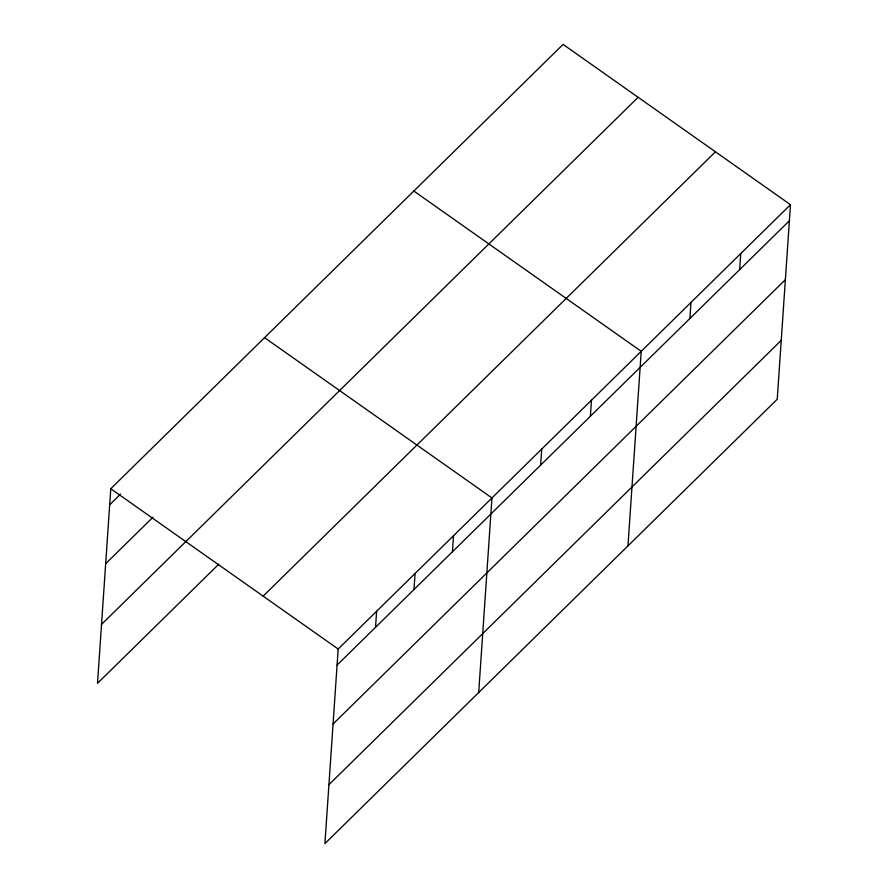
<?xml version="1.0" encoding="UTF-8"?>
<svg xmlns="http://www.w3.org/2000/svg" width="888" height="888" viewBox="0 0 888 888"><rect width="100%" height="100%" fill="white"/><g stroke="black" fill="none" stroke-linecap="round" stroke-linejoin="round"><path stroke-width="1.33" d="M790.487 204.695L338.173 649.028L324.908 843.6L777.222 399.267L790.487 204.695L563.092 44.4L110.778 488.733L97.514 683.305L218.77 564.191M375.524 627.328L376.623 611.266M413.975 589.554L415.062 573.493M452.414 551.792L453.513 535.73M478.699 692.529L491.963 497.957L264.569 337.662M540.626 465.146L541.713 449.084M590.376 416.261L591.475 400.199M627.96 545.898L641.225 351.326L413.83 191.031M689.887 318.514L690.975 302.453M739.637 269.63L740.736 253.579M109.679 504.795L120.524 494.139M105.661 563.702L152.98 517.216M101.532 624.397L186.302 541.114M185.814 541.636L638.128 97.303M263.137 596.137L715.451 151.804M337.074 665.09L789.399 220.757M333.067 723.998L785.38 279.665M328.926 784.692L781.24 340.359M110.778 488.733L338.173 649.028"/></g></svg>
